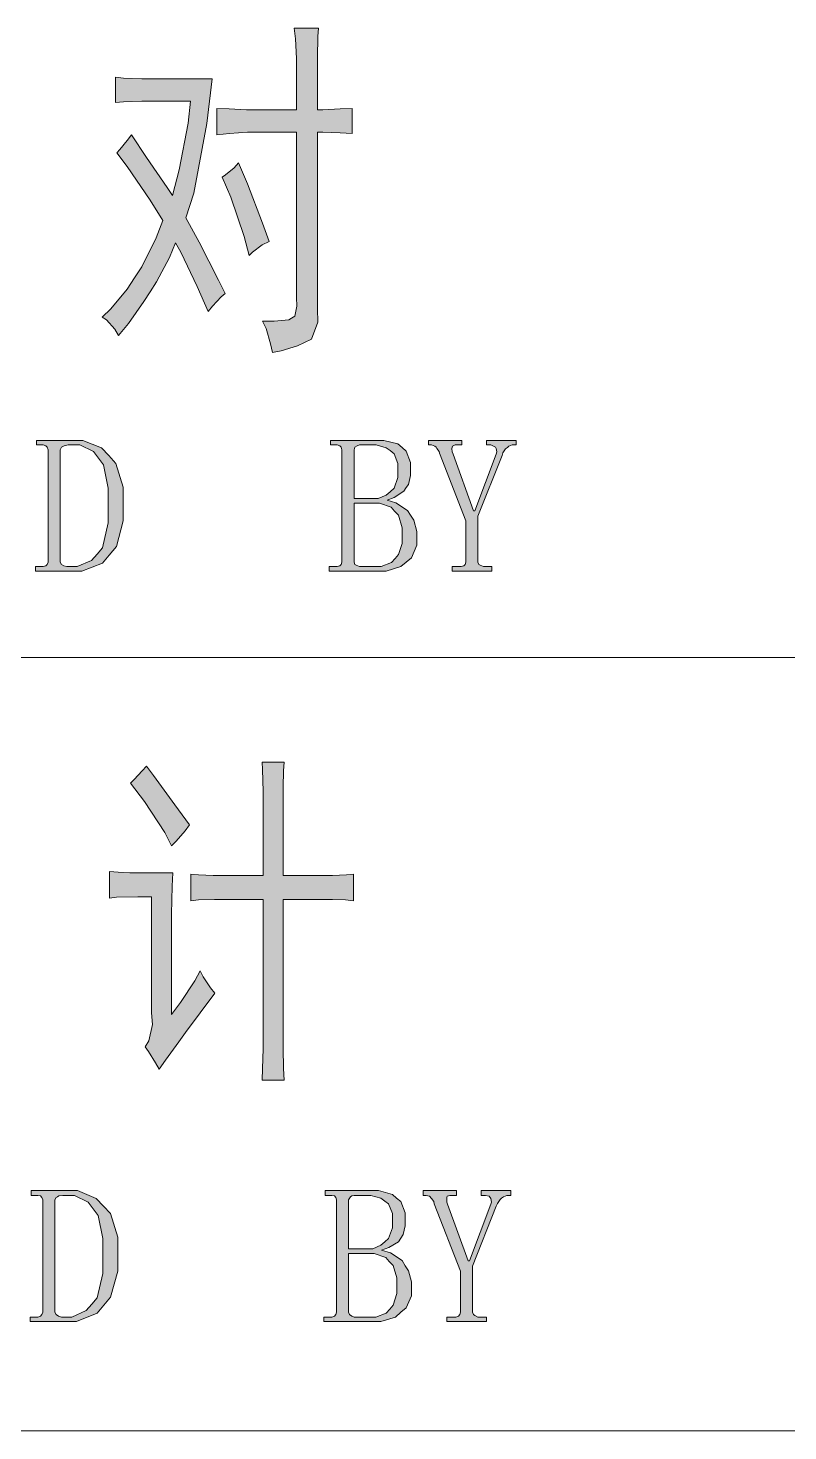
# Model space of a CAD drawing. Header units: millimetres. Extents: x 0 to 414, y 0 to 292.
# Drawn here: x 361.92 to 367.93, y 80.17 to 91.26 of the extents above; entities that cross this region are included whole.
import ezdxf

# ---------------------------------------------------------------- set-up
doc = ezdxf.new("R2010")
doc.units = ezdxf.units.MM

msp = doc.modelspace()

# ---------------------------------------------------------------- hatches: boundary and pattern name
h = msp.add_hatch(color=0)
h.dxf.hatch_style = 2
h.paths.add_polyline_path([(363.4105, 90.625083), (363.509278, 90.621556), (363.646861, 90.6145), (363.685667, 90.6145), (364.041972, 90.6145), (364.041972, 90.949639), (364.041972, 91.020194), (364.034917, 91.175417), (364.024333, 91.260083), (364.214833, 91.260083), (364.211306, 91.193056), (364.207778, 91.02725), (364.207778, 90.924944), (364.207778, 90.6145), (364.250111, 90.6145), (364.387694, 90.621556), (364.482944, 90.625083), (364.482944, 90.427528), (364.387694, 90.431056), (364.250111, 90.438111), (364.207778, 90.438111), (364.207778, 89.041111), (364.211306, 88.935278), (364.161917, 88.801222), (364.105472, 88.773), (364.049028, 88.748306), (363.922028, 88.7095), (363.851472, 88.695389), (363.837361, 88.762417), (363.802083, 88.885889), (363.773861, 88.942333), (363.865583, 88.942333), (363.982, 88.952917), (364.003167, 88.967028), (364.027861, 88.981139), (364.0455, 89.062278), (364.041972, 89.129306), (364.041972, 90.438111), (363.692722, 90.438111), (363.653917, 90.438111), (363.512806, 90.427528), (363.4105, 90.416944)])
h = msp.add_hatch(color=0)
h.dxf.hatch_style = 2
h.paths.add_polyline_path([(362.609694, 90.872028), (362.673194, 90.864972), (362.817833, 90.857917), (362.9025, 90.857917), (363.375222, 90.857917), (363.332889, 90.505139), (363.230583, 89.954806), (363.167083, 89.760778), (363.272917, 89.56675), (363.424611, 89.266889), (363.477528, 89.161056), (363.445778, 89.136361), (363.37875, 89.062278), (363.343472, 89.019944), (363.255278, 89.2175), (363.128278, 89.489139), (363.085944, 89.563222), (363.036556, 89.446806), (362.93425, 89.252778), (362.884861, 89.175167), (362.835472, 89.097556), (362.712, 88.924694), (362.634389, 88.829444), (362.606167, 88.878833), (362.539139, 88.952917), (362.503861, 88.974083), (362.574417, 89.041111), (362.701417, 89.196333), (362.761389, 89.284528), (362.817833, 89.372722), (362.930722, 89.602028), (362.983639, 89.739611), (362.884861, 89.898361), (362.701417, 90.166472), (362.620278, 90.272306), (362.644972, 90.300528), (362.701417, 90.371083), (362.736694, 90.416944), (362.856639, 90.237028), (363.018917, 90.000667), (363.06125, 89.937167), (363.114167, 90.13825), (363.184722, 90.508667), (363.202361, 90.681528), (362.9025, 90.681528), (362.817833, 90.681528), (362.673194, 90.678), (362.609694, 90.670944)])
h = msp.add_hatch(color=0)
h.dxf.hatch_style = 2
h.paths.add_polyline_path([(363.583361, 90.194694), (363.653917, 90.028889), (363.773861, 89.718444), (363.826778, 89.573806), (363.770333, 89.545583), (363.692722, 89.489139), (363.668028, 89.460917), (363.629222, 89.612611), (363.523389, 89.923056), (363.452833, 90.081806), (363.481056, 90.099444), (363.548083, 90.155889)])
h = msp.add_hatch(color=0)
h.paths.add_polyline_path([(362.077, 87.91575), (362.077, 87.926333), (362.069944, 87.9475), (362.059361, 87.958083), (362.038194, 87.965139), (362.020556, 87.965139), (361.985278, 87.965139), (361.985278, 88.000417), (362.256917, 88.000417), (362.352167, 88.000417), (362.500333, 87.940444), (362.556778, 87.880472), (362.613222, 87.816972), (362.669667, 87.63), (362.669667, 87.503), (362.669667, 87.365417), (362.61675, 87.160806), (362.560306, 87.093778), (362.507389, 87.030278), (362.345111, 86.966778), (362.239278, 86.966778), (361.978222, 86.966778), (361.978222, 87.002056), (362.020556, 87.002056), (362.038194, 87.002056), (362.059361, 87.009111), (362.069944, 87.019694), (362.077, 87.037333), (362.077, 87.051444)])
h.paths.add_polyline_path([(362.55325, 87.492417), (362.55325, 87.622944), (362.514444, 87.806389), (362.475639, 87.859306), (362.436833, 87.912222), (362.327472, 87.965139), (362.256917, 87.965139), (362.23575, 87.965139), (362.204, 87.958083), (362.193417, 87.951028), (362.182833, 87.9475), (362.17225, 87.926333), (362.17225, 87.91575), (362.17225, 87.051444), (362.17225, 87.037333), (362.182833, 87.019694), (362.200472, 87.009111), (362.225167, 87.002056), (362.239278, 87.002056), (362.306306, 87.002056), (362.419194, 87.051444), (362.465056, 87.100833), (362.507389, 87.150222), (362.55325, 87.347778)])
h = msp.add_hatch(color=0)
h.paths.add_polyline_path([(364.2995, 86.966778), (364.2995, 87.002056), (364.345361, 87.002056), (364.363, 87.002056), (364.384167, 87.009111), (364.39475, 87.019694), (364.401806, 87.037333), (364.401806, 87.051444), (364.401806, 87.91575), (364.401806, 87.926333), (364.39475, 87.9475), (364.384167, 87.958083), (364.363, 87.965139), (364.345361, 87.965139), (364.310083, 87.965139), (364.310083, 88.000417), (364.662861, 88.000417), (364.733417, 88.000417), (364.842778, 87.972194), (364.878056, 87.943972), (364.909806, 87.91575), (364.945083, 87.824028), (364.945083, 87.764056), (364.945083, 87.721722), (364.927444, 87.651167), (364.909806, 87.626472), (364.892167, 87.59825), (364.814556, 87.548861), (364.758111, 87.527694), (364.828667, 87.506528), (364.920389, 87.446556), (364.945083, 87.40775), (364.969778, 87.368944), (364.994472, 87.28075), (364.994472, 87.231361), (364.994472, 87.171389), (364.952139, 87.072611), (364.909806, 87.037333), (364.867472, 87.002056), (364.751056, 86.966778), (364.6805, 86.966778)])
h.paths.add_polyline_path([(364.662861, 87.002056), (364.71225, 87.002056), (364.793389, 87.033806), (364.821611, 87.065556), (364.849833, 87.097306), (364.878056, 87.1855), (364.878056, 87.241944), (364.878056, 87.308972), (364.849833, 87.40775), (364.818083, 87.4395), (364.789861, 87.47125), (364.698139, 87.503), (364.638167, 87.503), (364.497056, 87.503), (364.497056, 87.051444), (364.497056, 87.037333), (364.504111, 87.019694), (364.514694, 87.012639), (364.539389, 87.002056), (364.5535, 87.002056)])
h.paths.add_polyline_path([(364.842778, 87.764056), (364.842778, 87.816972), (364.814556, 87.894583), (364.782806, 87.919278), (364.751056, 87.940444), (364.673444, 87.965139), (364.624056, 87.965139), (364.5535, 87.965139), (364.539389, 87.965139), (364.52175, 87.958083), (364.504111, 87.9475), (364.497056, 87.926333), (364.497056, 87.91575), (364.497056, 87.541806), (364.655806, 87.541806), (364.687556, 87.541806), (364.751056, 87.5665), (364.782806, 87.594722), (364.814556, 87.622944), (364.842778, 87.707611)])
h = msp.add_hatch(color=0)
h.dxf.hatch_style = 2
h.paths.add_polyline_path([(365.622417, 87.891056), (365.625944, 87.908694), (365.622417, 87.936917), (365.615361, 87.9475), (365.580083, 87.965139), (365.558917, 87.965139), (365.544806, 87.965139), (365.544806, 88.000417), (365.781167, 88.000417), (365.781167, 87.965139), (365.763528, 87.965139), (365.749417, 87.965139), (365.721194, 87.954556), (365.710611, 87.943972), (365.6965, 87.933389), (365.675333, 87.901639), (365.668278, 87.880472), (365.477778, 87.400694), (365.477778, 87.051444), (365.477778, 87.037333), (365.484833, 87.019694), (365.495417, 87.012639), (365.520111, 87.002056), (365.534222, 87.002056), (365.587139, 87.002056), (365.587139, 86.966778), (365.273167, 86.966778), (365.273167, 87.002056), (365.326083, 87.002056), (365.343722, 87.002056), (365.364889, 87.009111), (365.375472, 87.019694), (365.382528, 87.037333), (365.382528, 87.051444), (365.382528, 87.365417), (365.174389, 87.898111), (365.170861, 87.912222), (365.153222, 87.936917), (365.146167, 87.9475), (365.135583, 87.954556), (365.110889, 87.965139), (365.096778, 87.965139), (365.086194, 87.965139), (365.086194, 88.000417), (365.350778, 88.000417), (365.350778, 87.965139), (365.3155, 87.965139), (365.297861, 87.965139), (365.276694, 87.954556), (365.269639, 87.936917), (365.273167, 87.908694), (365.280222, 87.891056), (365.4425, 87.443028), (365.453083, 87.443028)])
h = msp.add_hatch(color=0)
h.dxf.hatch_style = 2
h.paths.add_polyline_path([(362.856639, 85.425139), (362.909556, 85.351056), (363.078889, 85.118222), (363.195306, 84.959472), (363.160028, 84.913611), (363.089472, 84.832472), (363.054194, 84.793667), (363.001278, 84.8995), (362.839, 85.146444), (362.729639, 85.291083), (362.757861, 85.319306), (362.821361, 85.386333)])
h = msp.add_hatch(color=0)
h.dxf.hatch_style = 2
h.paths.add_polyline_path([(363.777389, 84.560833), (363.777389, 85.114694), (363.777389, 85.224056), (363.773861, 85.396917), (363.770333, 85.456889), (363.943194, 85.456889), (363.939667, 85.386333), (363.936139, 85.259333), (363.936139, 85.202889), (363.936139, 84.560833), (364.278333, 84.560833), (364.327722, 84.560833), (364.437083, 84.564361), (364.493528, 84.571417), (364.493528, 84.35975), (364.430028, 84.366806), (364.327722, 84.370333), (364.285389, 84.370333), (363.936139, 84.370333), (363.936139, 83.262611), (363.936139, 83.195583), (363.939667, 83.033306), (363.943194, 82.941583), (363.770333, 82.941583), (363.773861, 83.033306), (363.777389, 83.188528), (363.777389, 83.252028), (363.777389, 84.370333), (363.452833, 84.370333), (363.392861, 84.370333), (363.265861, 84.366806), (363.205889, 84.35975), (363.205889, 84.571417), (363.265861, 84.564361), (363.382278, 84.560833), (363.438722, 84.560833)])
h = msp.add_hatch(color=0)
h.dxf.hatch_style = 2
h.paths.add_polyline_path([(363.064778, 84.582), (363.057722, 84.476167), (363.054194, 84.253917), (363.054194, 84.1375), (363.054194, 83.460167), (363.12475, 83.555417), (363.237639, 83.728278), (363.279972, 83.805889), (363.304667, 83.760028), (363.361111, 83.671833), (363.396389, 83.6295), (363.163556, 83.319056), (363.110639, 83.244972), (363.004806, 83.100333), (362.955417, 83.029778), (362.927194, 83.079167), (362.87075, 83.167361), (362.846056, 83.206167), (362.874278, 83.252028), (362.9025, 83.382556), (362.895444, 83.474278), (362.895444, 84.3915), (362.786083, 84.3915), (362.61675, 84.387972), (362.563833, 84.380917), (362.563833, 84.592583), (362.630861, 84.585528), (362.722583, 84.582), (362.747278, 84.582)])
h = msp.add_hatch(color=0)
h.paths.add_polyline_path([(362.034667, 81.985556), (362.034667, 81.996139), (362.027611, 82.013778), (362.017028, 82.027889), (361.995861, 82.031417), (361.978222, 82.031417), (361.942944, 82.031417), (361.942944, 82.070222), (362.214583, 82.070222), (362.309833, 82.070222), (362.458, 82.006722), (362.514444, 81.94675), (362.570889, 81.886778), (362.627333, 81.699806), (362.627333, 81.572806), (362.627333, 81.431694), (362.570889, 81.227083), (362.517972, 81.163583), (362.465056, 81.100083), (362.302778, 81.033056), (362.196944, 81.033056), (361.935889, 81.033056), (361.935889, 81.068333), (361.978222, 81.068333), (361.995861, 81.068333), (362.017028, 81.075389), (362.027611, 81.0895), (362.034667, 81.107139), (362.034667, 81.117722)])
h.paths.add_polyline_path([(362.510917, 81.558694), (362.510917, 81.689222), (362.472111, 81.872667), (362.433306, 81.925583), (362.3945, 81.9785), (362.285139, 82.031417), (362.214583, 82.031417), (362.193417, 82.031417), (362.161667, 82.027889), (362.151083, 82.020833), (362.1405, 82.013778), (362.129917, 81.996139), (362.129917, 81.985556), (362.129917, 81.117722), (362.129917, 81.107139), (362.1405, 81.0895), (362.158139, 81.075389), (362.182833, 81.068333), (362.196944, 81.068333), (362.263972, 81.068333), (362.376861, 81.12125), (362.422722, 81.170639), (362.465056, 81.220028), (362.510917, 81.414056)])
h = msp.add_hatch(color=0)
h.paths.add_polyline_path([(364.257167, 81.033056), (364.257167, 81.068333), (364.303028, 81.068333), (364.320667, 81.068333), (364.341833, 81.075389), (364.352417, 81.0895), (364.359472, 81.107139), (364.359472, 81.117722), (364.359472, 81.985556), (364.359472, 81.996139), (364.352417, 82.013778), (364.341833, 82.027889), (364.320667, 82.031417), (364.303028, 82.031417), (364.26775, 82.031417), (364.26775, 82.070222), (364.620528, 82.070222), (364.691083, 82.070222), (364.800444, 82.038472), (364.832194, 82.01025), (364.867472, 81.982028), (364.90275, 81.893833), (364.90275, 81.833861), (364.90275, 81.791528), (364.885111, 81.720972), (364.867472, 81.69275), (364.849833, 81.664528), (364.772222, 81.618667), (364.715778, 81.5975), (364.786333, 81.576333), (364.878056, 81.516361), (364.90275, 81.474028), (364.927444, 81.435222), (364.952139, 81.347028), (364.952139, 81.301167), (364.952139, 81.237667), (364.909806, 81.142417), (364.867472, 81.107139), (364.825139, 81.068333), (364.708722, 81.033056), (364.638167, 81.033056)])
h.paths.add_polyline_path([(364.620528, 81.068333), (364.669917, 81.068333), (364.751056, 81.100083), (364.779278, 81.131833), (364.8075, 81.163583), (364.835722, 81.255306), (364.835722, 81.31175), (364.835722, 81.378778), (364.8075, 81.477556), (364.77575, 81.509306), (364.747528, 81.541056), (364.655806, 81.572806), (364.595833, 81.572806), (364.454722, 81.572806), (364.454722, 81.117722), (364.454722, 81.107139), (364.461778, 81.0895), (364.479417, 81.075389), (364.497056, 81.068333), (364.511167, 81.068333)])
h.paths.add_polyline_path([(364.800444, 81.833861), (364.800444, 81.886778), (364.768694, 81.964389), (364.740472, 81.985556), (364.708722, 82.01025), (364.631111, 82.031417), (364.581722, 82.031417), (364.511167, 82.031417), (364.497056, 82.031417), (364.479417, 82.027889), (364.468833, 82.020833), (364.454722, 81.996139), (364.454722, 81.985556), (364.454722, 81.608083), (364.613472, 81.608083), (364.645222, 81.608083), (364.708722, 81.636306), (364.740472, 81.664528), (364.768694, 81.689222), (364.800444, 81.773889)])
h = msp.add_hatch(color=0)
h.dxf.hatch_style = 2
h.paths.add_polyline_path([(365.580083, 81.960861), (365.583611, 81.9785), (365.580083, 82.006722), (365.565972, 82.024361), (365.53775, 82.031417), (365.516583, 82.031417), (365.502472, 82.031417), (365.502472, 82.070222), (365.738833, 82.070222), (365.738833, 82.031417), (365.721194, 82.031417), (365.707083, 82.031417), (365.678861, 82.020833), (365.66475, 82.01025), (365.654167, 81.999667), (365.633, 81.967917), (365.622417, 81.94675), (365.435444, 81.4705), (365.435444, 81.117722), (365.435444, 81.107139), (365.4425, 81.0895), (365.453083, 81.082444), (365.477778, 81.068333), (365.491889, 81.068333), (365.544806, 81.068333), (365.544806, 81.033056), (365.230833, 81.033056), (365.230833, 81.068333), (365.28375, 81.068333), (365.301389, 81.068333), (365.322556, 81.075389), (365.333139, 81.0895), (365.340194, 81.107139), (365.340194, 81.117722), (365.340194, 81.431694), (365.132056, 81.964389), (365.128528, 81.982028), (365.110889, 82.006722), (365.09325, 82.024361), (365.068556, 82.031417), (365.054444, 82.031417), (365.043861, 82.031417), (365.043861, 82.070222), (365.308444, 82.070222), (365.308444, 82.031417), (365.273167, 82.031417), (365.255528, 82.031417), (365.234361, 82.024361), (365.230833, 82.013778), (365.230833, 81.9785), (365.237889, 81.960861), (365.400167, 81.512833), (365.41075, 81.512833)])

# ---------------------------------------------------------------- linework, layer by layer
at = {"color": 0, "lineweight": 0}
for points in [[(363.4105, 90.625083), (363.509278, 90.621556), (363.646861, 90.6145), (363.685667, 90.6145), (364.041972, 90.6145), (364.041972, 90.949639), (364.041972, 91.020194), (364.034917, 91.175417), (364.024333, 91.260083), (364.214833, 91.260083), (364.211306, 91.193056), (364.207778, 91.02725), (364.207778, 90.924944), (364.207778, 90.6145), (364.250111, 90.6145), (364.387694, 90.621556), (364.482944, 90.625083), (364.482944, 90.427528), (364.387694, 90.431056), (364.250111, 90.438111), (364.207778, 90.438111), (364.207778, 89.041111), (364.211306, 88.935278), (364.161917, 88.801222), (364.105472, 88.773), (364.049028, 88.748306), (363.922028, 88.7095), (363.851472, 88.695389), (363.837361, 88.762417), (363.802083, 88.885889), (363.773861, 88.942333), (363.865583, 88.942333), (363.982, 88.952917), (364.003167, 88.967028), (364.027861, 88.981139), (364.0455, 89.062278), (364.041972, 89.129306), (364.041972, 90.438111), (363.692722, 90.438111), (363.653917, 90.438111), (363.512806, 90.427528), (363.4105, 90.416944)], [(362.609694, 90.872028), (362.673194, 90.864972), (362.817833, 90.857917), (362.9025, 90.857917), (363.375222, 90.857917), (363.332889, 90.505139), (363.230583, 89.954806), (363.167083, 89.760778), (363.272917, 89.56675), (363.424611, 89.266889), (363.477528, 89.161056), (363.445778, 89.136361), (363.37875, 89.062278), (363.343472, 89.019944), (363.255278, 89.2175), (363.128278, 89.489139), (363.085944, 89.563222), (363.036556, 89.446806), (362.93425, 89.252778), (362.884861, 89.175167), (362.835472, 89.097556), (362.712, 88.924694), (362.634389, 88.829444), (362.606167, 88.878833), (362.539139, 88.952917), (362.503861, 88.974083), (362.574417, 89.041111), (362.701417, 89.196333), (362.761389, 89.284528), (362.817833, 89.372722), (362.930722, 89.602028), (362.983639, 89.739611), (362.884861, 89.898361), (362.701417, 90.166472), (362.620278, 90.272306), (362.644972, 90.300528), (362.701417, 90.371083), (362.736694, 90.416944), (362.856639, 90.237028), (363.018917, 90.000667), (363.06125, 89.937167), (363.114167, 90.13825), (363.184722, 90.508667), (363.202361, 90.681528), (362.9025, 90.681528), (362.817833, 90.681528), (362.673194, 90.678), (362.609694, 90.670944)], [(363.583361, 90.194694), (363.653917, 90.028889), (363.773861, 89.718444), (363.826778, 89.573806), (363.770333, 89.545583), (363.692722, 89.489139), (363.668028, 89.460917), (363.629222, 89.612611), (363.523389, 89.923056), (363.452833, 90.081806), (363.481056, 90.099444), (363.548083, 90.155889)], [(362.077, 87.91575), (362.077, 87.926333), (362.069944, 87.9475), (362.059361, 87.958083), (362.038194, 87.965139), (362.020556, 87.965139), (361.985278, 87.965139), (361.985278, 88.000417), (362.256917, 88.000417), (362.352167, 88.000417), (362.500333, 87.940444), (362.556778, 87.880472), (362.613222, 87.816972), (362.669667, 87.63), (362.669667, 87.503), (362.669667, 87.365417), (362.61675, 87.160806), (362.560306, 87.093778), (362.507389, 87.030278), (362.345111, 86.966778), (362.239278, 86.966778), (361.978222, 86.966778), (361.978222, 87.002056), (362.020556, 87.002056), (362.038194, 87.002056), (362.059361, 87.009111), (362.069944, 87.019694), (362.077, 87.037333), (362.077, 87.051444)], [(362.55325, 87.492417), (362.55325, 87.622944), (362.514444, 87.806389), (362.475639, 87.859306), (362.436833, 87.912222), (362.327472, 87.965139), (362.256917, 87.965139), (362.23575, 87.965139), (362.204, 87.958083), (362.193417, 87.951028), (362.182833, 87.9475), (362.17225, 87.926333), (362.17225, 87.91575), (362.17225, 87.051444), (362.17225, 87.037333), (362.182833, 87.019694), (362.200472, 87.009111), (362.225167, 87.002056), (362.239278, 87.002056), (362.306306, 87.002056), (362.419194, 87.051444), (362.465056, 87.100833), (362.507389, 87.150222), (362.55325, 87.347778)], [(364.2995, 86.966778), (364.2995, 87.002056), (364.345361, 87.002056), (364.363, 87.002056), (364.384167, 87.009111), (364.39475, 87.019694), (364.401806, 87.037333), (364.401806, 87.051444), (364.401806, 87.91575), (364.401806, 87.926333), (364.39475, 87.9475), (364.384167, 87.958083), (364.363, 87.965139), (364.345361, 87.965139), (364.310083, 87.965139), (364.310083, 88.000417), (364.662861, 88.000417), (364.733417, 88.000417), (364.842778, 87.972194), (364.878056, 87.943972), (364.909806, 87.91575), (364.945083, 87.824028), (364.945083, 87.764056), (364.945083, 87.721722), (364.927444, 87.651167), (364.909806, 87.626472), (364.892167, 87.59825), (364.814556, 87.548861), (364.758111, 87.527694), (364.828667, 87.506528), (364.920389, 87.446556), (364.945083, 87.40775), (364.969778, 87.368944), (364.994472, 87.28075), (364.994472, 87.231361), (364.994472, 87.171389), (364.952139, 87.072611), (364.909806, 87.037333), (364.867472, 87.002056), (364.751056, 86.966778), (364.6805, 86.966778)], [(364.842778, 87.764056), (364.842778, 87.816972), (364.814556, 87.894583), (364.782806, 87.919278), (364.751056, 87.940444), (364.673444, 87.965139), (364.624056, 87.965139), (364.5535, 87.965139), (364.539389, 87.965139), (364.52175, 87.958083), (364.504111, 87.9475), (364.497056, 87.926333), (364.497056, 87.91575), (364.497056, 87.541806), (364.655806, 87.541806), (364.687556, 87.541806), (364.751056, 87.5665), (364.782806, 87.594722), (364.814556, 87.622944), (364.842778, 87.707611)], [(365.622417, 87.891056), (365.625944, 87.908694), (365.622417, 87.936917), (365.615361, 87.9475), (365.580083, 87.965139), (365.558917, 87.965139), (365.544806, 87.965139), (365.544806, 88.000417), (365.781167, 88.000417), (365.781167, 87.965139), (365.763528, 87.965139), (365.749417, 87.965139), (365.721194, 87.954556), (365.710611, 87.943972), (365.6965, 87.933389), (365.675333, 87.901639), (365.668278, 87.880472), (365.477778, 87.400694), (365.477778, 87.051444), (365.477778, 87.037333), (365.484833, 87.019694), (365.495417, 87.012639), (365.520111, 87.002056), (365.534222, 87.002056), (365.587139, 87.002056), (365.587139, 86.966778), (365.273167, 86.966778), (365.273167, 87.002056), (365.326083, 87.002056), (365.343722, 87.002056), (365.364889, 87.009111), (365.375472, 87.019694), (365.382528, 87.037333), (365.382528, 87.051444), (365.382528, 87.365417), (365.174389, 87.898111), (365.170861, 87.912222), (365.153222, 87.936917), (365.146167, 87.9475), (365.135583, 87.954556), (365.110889, 87.965139), (365.096778, 87.965139), (365.086194, 87.965139), (365.086194, 88.000417), (365.350778, 88.000417), (365.350778, 87.965139), (365.3155, 87.965139), (365.297861, 87.965139), (365.276694, 87.954556), (365.269639, 87.936917), (365.273167, 87.908694), (365.280222, 87.891056), (365.4425, 87.443028), (365.453083, 87.443028)], [(364.662861, 87.002056), (364.71225, 87.002056), (364.793389, 87.033806), (364.821611, 87.065556), (364.849833, 87.097306), (364.878056, 87.1855), (364.878056, 87.241944), (364.878056, 87.308972), (364.849833, 87.40775), (364.818083, 87.4395), (364.789861, 87.47125), (364.698139, 87.503), (364.638167, 87.503), (364.497056, 87.503), (364.497056, 87.051444), (364.497056, 87.037333), (364.504111, 87.019694), (364.514694, 87.012639), (364.539389, 87.002056), (364.5535, 87.002056)], [(362.856639, 85.425139), (362.909556, 85.351056), (363.078889, 85.118222), (363.195306, 84.959472), (363.160028, 84.913611), (363.089472, 84.832472), (363.054194, 84.793667), (363.001278, 84.8995), (362.839, 85.146444), (362.729639, 85.291083), (362.757861, 85.319306), (362.821361, 85.386333)], [(363.777389, 84.560833), (363.777389, 85.114694), (363.777389, 85.224056), (363.773861, 85.396917), (363.770333, 85.456889), (363.943194, 85.456889), (363.939667, 85.386333), (363.936139, 85.259333), (363.936139, 85.202889), (363.936139, 84.560833), (364.278333, 84.560833), (364.327722, 84.560833), (364.437083, 84.564361), (364.493528, 84.571417), (364.493528, 84.35975), (364.430028, 84.366806), (364.327722, 84.370333), (364.285389, 84.370333), (363.936139, 84.370333), (363.936139, 83.262611), (363.936139, 83.195583), (363.939667, 83.033306), (363.943194, 82.941583), (363.770333, 82.941583), (363.773861, 83.033306), (363.777389, 83.188528), (363.777389, 83.252028), (363.777389, 84.370333), (363.452833, 84.370333), (363.392861, 84.370333), (363.265861, 84.366806), (363.205889, 84.35975), (363.205889, 84.571417), (363.265861, 84.564361), (363.382278, 84.560833), (363.438722, 84.560833)], [(363.064778, 84.582), (363.057722, 84.476167), (363.054194, 84.253917), (363.054194, 84.1375), (363.054194, 83.460167), (363.12475, 83.555417), (363.237639, 83.728278), (363.279972, 83.805889), (363.304667, 83.760028), (363.361111, 83.671833), (363.396389, 83.6295), (363.163556, 83.319056), (363.110639, 83.244972), (363.004806, 83.100333), (362.955417, 83.029778), (362.927194, 83.079167), (362.87075, 83.167361), (362.846056, 83.206167), (362.874278, 83.252028), (362.9025, 83.382556), (362.895444, 83.474278), (362.895444, 84.3915), (362.786083, 84.3915), (362.61675, 84.387972), (362.563833, 84.380917), (362.563833, 84.592583), (362.630861, 84.585528), (362.722583, 84.582), (362.747278, 84.582)], [(362.034667, 81.985556), (362.034667, 81.996139), (362.027611, 82.013778), (362.017028, 82.027889), (361.995861, 82.031417), (361.978222, 82.031417), (361.942944, 82.031417), (361.942944, 82.070222), (362.214583, 82.070222), (362.309833, 82.070222), (362.458, 82.006722), (362.514444, 81.94675), (362.570889, 81.886778), (362.627333, 81.699806), (362.627333, 81.572806), (362.627333, 81.431694), (362.570889, 81.227083), (362.517972, 81.163583), (362.465056, 81.100083), (362.302778, 81.033056), (362.196944, 81.033056), (361.935889, 81.033056), (361.935889, 81.068333), (361.978222, 81.068333), (361.995861, 81.068333), (362.017028, 81.075389), (362.027611, 81.0895), (362.034667, 81.107139), (362.034667, 81.117722)], [(362.510917, 81.558694), (362.510917, 81.689222), (362.472111, 81.872667), (362.433306, 81.925583), (362.3945, 81.9785), (362.285139, 82.031417), (362.214583, 82.031417), (362.193417, 82.031417), (362.161667, 82.027889), (362.151083, 82.020833), (362.1405, 82.013778), (362.129917, 81.996139), (362.129917, 81.985556), (362.129917, 81.117722), (362.129917, 81.107139), (362.1405, 81.0895), (362.158139, 81.075389), (362.182833, 81.068333), (362.196944, 81.068333), (362.263972, 81.068333), (362.376861, 81.12125), (362.422722, 81.170639), (362.465056, 81.220028), (362.510917, 81.414056)], [(364.257167, 81.033056), (364.257167, 81.068333), (364.303028, 81.068333), (364.320667, 81.068333), (364.341833, 81.075389), (364.352417, 81.0895), (364.359472, 81.107139), (364.359472, 81.117722), (364.359472, 81.985556), (364.359472, 81.996139), (364.352417, 82.013778), (364.341833, 82.027889), (364.320667, 82.031417), (364.303028, 82.031417), (364.26775, 82.031417), (364.26775, 82.070222), (364.620528, 82.070222), (364.691083, 82.070222), (364.800444, 82.038472), (364.832194, 82.01025), (364.867472, 81.982028), (364.90275, 81.893833), (364.90275, 81.833861), (364.90275, 81.791528), (364.885111, 81.720972), (364.867472, 81.69275), (364.849833, 81.664528), (364.772222, 81.618667), (364.715778, 81.5975), (364.786333, 81.576333), (364.878056, 81.516361), (364.90275, 81.474028), (364.927444, 81.435222), (364.952139, 81.347028), (364.952139, 81.301167), (364.952139, 81.237667), (364.909806, 81.142417), (364.867472, 81.107139), (364.825139, 81.068333), (364.708722, 81.033056), (364.638167, 81.033056)], [(364.800444, 81.833861), (364.800444, 81.886778), (364.768694, 81.964389), (364.740472, 81.985556), (364.708722, 82.01025), (364.631111, 82.031417), (364.581722, 82.031417), (364.511167, 82.031417), (364.497056, 82.031417), (364.479417, 82.027889), (364.468833, 82.020833), (364.454722, 81.996139), (364.454722, 81.985556), (364.454722, 81.608083), (364.613472, 81.608083), (364.645222, 81.608083), (364.708722, 81.636306), (364.740472, 81.664528), (364.768694, 81.689222), (364.800444, 81.773889)], [(365.580083, 81.960861), (365.583611, 81.9785), (365.580083, 82.006722), (365.565972, 82.024361), (365.53775, 82.031417), (365.516583, 82.031417), (365.502472, 82.031417), (365.502472, 82.070222), (365.738833, 82.070222), (365.738833, 82.031417), (365.721194, 82.031417), (365.707083, 82.031417), (365.678861, 82.020833), (365.66475, 82.01025), (365.654167, 81.999667), (365.633, 81.967917), (365.622417, 81.94675), (365.435444, 81.4705), (365.435444, 81.117722), (365.435444, 81.107139), (365.4425, 81.0895), (365.453083, 81.082444), (365.477778, 81.068333), (365.491889, 81.068333), (365.544806, 81.068333), (365.544806, 81.033056), (365.230833, 81.033056), (365.230833, 81.068333), (365.28375, 81.068333), (365.301389, 81.068333), (365.322556, 81.075389), (365.333139, 81.0895), (365.340194, 81.107139), (365.340194, 81.117722), (365.340194, 81.431694), (365.132056, 81.964389), (365.128528, 81.982028), (365.110889, 82.006722), (365.09325, 82.024361), (365.068556, 82.031417), (365.054444, 82.031417), (365.043861, 82.031417), (365.043861, 82.070222), (365.308444, 82.070222), (365.308444, 82.031417), (365.273167, 82.031417), (365.255528, 82.031417), (365.234361, 82.024361), (365.230833, 82.013778), (365.230833, 81.9785), (365.237889, 81.960861), (365.400167, 81.512833), (365.41075, 81.512833)], [(364.620528, 81.068333), (364.669917, 81.068333), (364.751056, 81.100083), (364.779278, 81.131833), (364.8075, 81.163583), (364.835722, 81.255306), (364.835722, 81.31175), (364.835722, 81.378778), (364.8075, 81.477556), (364.77575, 81.509306), (364.747528, 81.541056), (364.655806, 81.572806), (364.595833, 81.572806), (364.454722, 81.572806), (364.454722, 81.117722), (364.454722, 81.107139), (364.461778, 81.0895), (364.479417, 81.075389), (364.497056, 81.068333), (364.511167, 81.068333)]]:
    msp.add_lwpolyline(points, close=True, dxfattribs=at)
for points in [[(354.957944, 86.282389), (404.237472, 86.282389)], [(354.957944, 80.16875), (404.237472, 80.16875)]]:
    msp.add_lwpolyline(points, dxfattribs=at)

doc.saveas('drawing.dxf')
